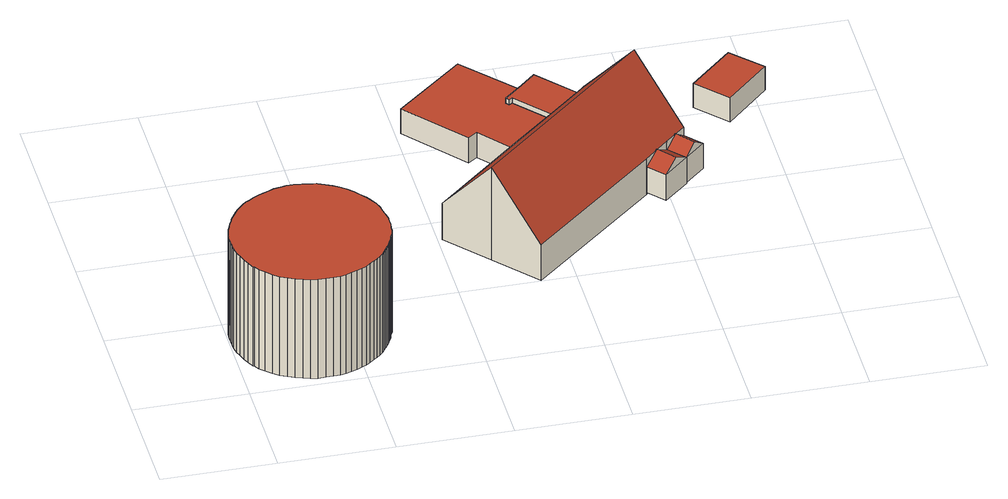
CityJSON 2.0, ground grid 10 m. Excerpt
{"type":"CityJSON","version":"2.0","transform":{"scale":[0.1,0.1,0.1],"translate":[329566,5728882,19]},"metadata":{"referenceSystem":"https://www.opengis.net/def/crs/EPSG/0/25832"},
"CityObjects":{
"building1":{"type":"Building","attributes":{"Geometrietyp2DReferenz":"3000","Gemeindeschluessel":"05170048","function":"51007_1500","roofType":"1000","measuredHeight":9.96},"geometry":[{"type":"Solid","lod":"2","boundaries":[[[[0,1,2,3]],[[4,5,1,0]],[[6,7,5,4]],[[8,9,7,6]],[[10,11,9,8]],[[12,13,11,10]],[[14,15,13,12]],[[16,17,15,14]],[[18,19,17,16]],[[20,21,19,18]],[[22,23,21,20]],[[24,25,23,22]],[[26,27,25,24]],[[28,29,27,26]],[[30,31,29,28]],[[32,33,31,30]],[[34,35,33,32]],[[36,37,35,34]],[[38,39,37,36]],[[40,41,39,38]],[[42,43,41,40]],[[44,45,43,42]],[[46,47,45,44]],[[48,49,47,46]],[[50,51,49,48]],[[52,53,51,50]],[[54,55,53,52]],[[56,57,55,54]],[[58,59,57,56]],[[60,61,59,58]],[[62,63,61,60]],[[64,65,63,62]],[[66,67,65,64]],[[68,69,67,66]],[[70,71,69,68]],[[72,73,71,70]],[[74,75,73,72]],[[76,77,75,74]],[[78,79,77,76]],[[80,81,79,78]],[[82,83,81,80]],[[84,85,83,82]],[[86,87,85,84]],[[88,89,87,86]],[[90,91,89,88]],[[92,93,91,90]],[[94,95,93,92]],[[96,97,95,94]],[[98,99,97,96]],[[100,101,99,98]],[[102,103,101,100]],[[104,105,103,102]],[[106,107,105,104]],[[108,109,107,106]],[[110,111,109,108]],[[112,113,111,110]],[[114,115,113,112]],[[116,117,115,114]],[[118,119,117,116]],[[120,121,119,118]],[[122,123,121,120]],[[124,125,123,122]],[[126,127,125,124]],[[128,129,127,126]],[[130,131,129,128]],[[132,133,131,130]],[[134,135,133,132]],[[136,137,135,134]],[[138,139,137,136]],[[140,141,139,138]],[[142,143,141,140]],[[144,145,143,142]],[[146,147,145,144]],[[148,149,147,146]],[[150,151,149,148]],[[152,153,151,150]],[[154,155,153,152]],[[156,157,155,154]],[[158,159,157,156]],[[160,161,159,158]],[[162,163,161,160]],[[164,165,163,162]],[[3,2,165,164]],[[162,160,158,156,154,152,150,148,146,144,142,140,138,136,134,132,130,128,126,124,122,120,118,116,114,112,110,108,106,104,102,100,98,96,94,92,90,88,86,84,82,80,78,76,74,72,70,68,66,64,62,60,58,56,54,52,50,48,46,44,42,40,38,36,34,32,30,28,26,24,22,20,18,16,14,12,10,8,6,4,0,3,164]],[[1,5,7,9,11,13,15,17,19,21,23,25,27,29,31,33,35,37,39,41,43,45,47,49,51,53,55,57,59,61,63,65,67,69,71,73,75,77,79,81,83,85,87,89,91,93,95,97,99,101,103,105,107,109,111,113,115,117,119,121,123,125,127,129,131,133,135,137,139,141,143,145,147,149,151,153,155,157,159,161,163,165,2]]]],"semantics":{"surfaces":[{"type":"WallSurface"},{"type":"RoofSurface"},{"type":"GroundSurface"}],"values":[[0,0,0,0,0,0,0,0,0,0,0,0,0,0,0,0,0,0,0,0,0,0,0,0,0,0,0,0,0,0,0,0,0,0,0,0,0,0,0,0,0,0,0,0,0,0,0,0,0,0,0,0,0,0,0,0,0,0,0,0,0,0,0,0,0,0,0,0,0,0,0,0,0,0,0,0,0,0,0,0,0,0,0,1,2]]}}]},
"building2":{"type":"Building","attributes":{"Geometrietyp2DReferenz":"3000","Gemeindeschluessel":"05170048","function":"31001_2723","roofType":"1000","measuredHeight":2.49},"address":[{"country":"Germany","locality":"Wesel","thoroughfareNumber":"1","thoroughfareName":"An der Mühle"}],"geometry":[{"type":"Solid","lod":"2","boundaries":[[[[166,167,168,169]],[[170,171,167,166]],[[172,173,171,170]],[[174,175,173,172]],[[176,177,175,174]],[[178,179,177,176]],[[180,181,179,178]],[[182,183,181,180]],[[184,185,183,182]],[[169,168,185,184]],[[182,180,178,176,174,172,170,166,169,184]],[[167,171,173,175,177,179,181,183,185,168]]]],"semantics":{"surfaces":[{"type":"WallSurface"},{"type":"RoofSurface"},{"type":"GroundSurface"}],"values":[[0,0,0,0,0,0,0,0,0,0,1,2]]}}]},
"building3":{"type":"Building","attributes":{"Geometrietyp2DReferenz":"3000","Gemeindeschluessel":"05170048","function":"31001_1210","roofType":"3100","measuredHeight":9.36},"address":[{"country":"Germany","locality":"Wesel","thoroughfareNumber":"1","thoroughfareName":"An der Mühle"}],"geometry":[{"type":"Solid","lod":"2","boundaries":[[[[186,187,188,189]],[[190,191,187,186]],[[192,185,191,190]],[[193,183,185,192]],[[194,195,183,193]],[[196,197,195,194]],[[198,199,197,196]],[[200,201,199,198]],[[202,203,201,200]],[[204,205,203,202]],[[189,188,205,204]],[[196,194,193,192,190,186,198]],[[189,204,202,200,198,186]],[[187,191,185,183,195,197,199,201,203,205,188]]]],"semantics":{"surfaces":[{"type":"WallSurface"},{"type":"RoofSurface"},{"type":"GroundSurface"}],"values":[[0,0,0,0,0,0,0,0,0,0,0,1,1,2]]}}]},
"building4":{"type":"Building","attributes":{"Geometrietyp2DReferenz":"3000","Gemeindeschluessel":"05170048","function":"31001_2720","roofType":"1000","measuredHeight":2.88},"address":[{"country":"Germany","locality":"Wesel","thoroughfareNumber":"1","thoroughfareName":"An der Mühle"}],"geometry":[{"type":"Solid","lod":"2","boundaries":[[[[206,207,208,209]],[[210,211,207,206]],[[212,213,211,210]],[[214,215,213,212]],[[216,217,215,214]],[[218,219,217,216]],[[209,208,219,218]],[[216,214,212,210,206,209,218]],[[207,211,213,215,217,219,208]]]],"semantics":{"surfaces":[{"type":"WallSurface"},{"type":"RoofSurface"},{"type":"GroundSurface"}],"values":[[0,0,0,0,0,0,0,1,2]]}}]},
"building5":{"type":"Building","attributes":{"Gemeindeschluessel":"05170048","Geometrietyp2DReferenz":"3000","function":"31001_1210"},"address":[{"country":"Germany","locality":"Wesel","thoroughfareNumber":"1","thoroughfareName":"An der Mühle"}],"children":["building5-1","building5-2"]},
"building5-1":{"type":"BuildingPart","attributes":{"roofType":"3100","measuredHeight":3.51},"parents":["building5"],"geometry":[{"type":"MultiSurface","lod":"2","boundaries":[[[220,221,222,223]],[[224,225,221,220]],[[226,227,225,224]],[[223,228,220]],[[224,229,226]],[[226,229,228,223]],[[220,228,229,224]],[[222,221,225,227]],[[230,231,222,227]],[[226,223,231,230]]],"semantics":{"surfaces":[{"type":"WallSurface"},{"type":"RoofSurface"},{"type":"GroundSurface"},{"type":"ClosureSurface"}],"values":[0,0,0,0,0,1,1,2,0,3]}}]},
"building5-2":{"type":"BuildingPart","attributes":{"roofType":"3100","measuredHeight":3.42},"address":[{"country":"Germany","locality":"Wesel","thoroughfareNumber":"1","thoroughfareName":"An der Mühle"}],"parents":["building5"],"geometry":[{"type":"Solid","lod":"2","boundaries":[[[[232,233,234,235]],[[223,231,233,232]],[[235,234,230,226]],[[232,236,223]],[[226,237,235]],[[235,237,236,232]],[[223,236,237,226]],[[233,231,230,234]],[[226,230,231,223]]]],"semantics":{"surfaces":[{"type":"WallSurface"},{"type":"RoofSurface"},{"type":"GroundSurface"},{"type":"ClosureSurface"}],"values":[[0,0,0,0,0,1,1,2,3]]}}]},
"building6":{"type":"Building","attributes":{"Geometrietyp2DReferenz":"3000","Gemeindeschluessel":"05170048","function":"31001_2723","roofType":"1000","measuredHeight":2.42},"address":[{"country":"Germany","locality":"Wesel","thoroughfareNumber":"1","thoroughfareName":"An der Mühle"}],"geometry":[{"type":"Solid","lod":"2","boundaries":[[[[238,239,240,241]],[[242,243,239,238]],[[244,245,243,242]],[[241,240,245,244]],[[242,238,241,244]],[[239,243,245,240]]]],"semantics":{"surfaces":[{"type":"WallSurface"},{"type":"RoofSurface"},{"type":"GroundSurface"}],"values":[[0,0,0,0,1,2]]}}]}
},
"vertices":[
[8,41,105],[8,41,5],[11,35,5],[11,35,105],[6,46,105],[6,46,5],[4,52,105],[4,52,5],[2,57,105],[2,57,5],[1,63,105],[1,63,5],[1,68,105],[1,68,5],[1,73,105],[1,73,5],[1,78,105],[1,78,5],[1,83,105],[1,83,5],[2,87,105],[2,87,5],[3,91,105],[3,91,5],[5,95,105],[5,95,5],[6,99,105],[6,99,5],[8,102,105],[8,102,5],[9,105,105],[9,105,5],[11,108,105],[11,108,5],[13,111,105],[13,111,5],[15,114,105],[15,114,5],[17,117,105],[17,117,5],[20,120,105],[20,120,5],[23,123,105],[23,123,5],[26,126,105],[26,126,5],[30,128,105],[30,128,5],[34,131,105],[34,131,5],[38,133,105],[38,133,5],[43,135,105],[43,135,5],[48,137,105],[48,137,5],[53,139,105],[53,139,5],[59,140,105],[59,140,5],[64,141,105],[64,141,5],[70,141,105],[70,141,5],[77,140,105],[77,140,5],[83,139,105],[83,139,5],[89,138,105],[89,138,5],[95,135,105],[95,135,5],[101,132,105],[101,132,5],[106,129,105],[106,129,5],[111,125,105],[111,125,5],[116,120,105],[116,120,5],[120,115,105],[120,115,5],[124,110,105],[124,110,5],[127,105,105],[127,105,5],[130,100,105],[130,100,5],[132,94,105],[132,94,5],[133,88,105],[133,88,5],[134,83,105],[134,83,5],[135,78,105],[135,78,5],[135,73,105],[135,73,5],[135,68,105],[135,68,5],[134,63,105],[134,63,5],[134,59,105],[134,59,5],[133,55,105],[133,55,5],[131,51,105],[131,51,5],[130,47,105],[130,47,5],[128,44,105],[128,44,5],[127,41,105],[127,41,5],[125,38,105],[125,38,5],[123,35,105],[123,35,5],[121,32,105],[121,32,5],[119,29,105],[119,29,5],[116,26,105],[116,26,5],[113,23,105],[113,23,5],[110,21,105],[110,21,5],[106,18,105],[106,18,5],[102,15,105],[102,15,5],[98,13,105],[98,13,5],[93,11,105],[93,11,5],[88,9,105],[88,9,5],[83,7,105],[83,7,5],[78,6,105],[78,6,5],[72,6,105],[72,6,5],[66,6,105],[66,6,5],[59,6,105],[59,6,5],[53,7,105],[53,7,5],[47,9,105],[47,9,5],[41,11,105],[41,11,5],[35,14,105],[35,14,5],[29,17,105],[29,17,5],[24,21,105],[24,21,5],[19,26,105],[19,26,5],[15,30,105],[15,30,5],[12,35,105],[12,35,5],
[250,276,28],[250,276,3],[258,282,3],[258,282,28],[205,329,28],[205,329,3],[265,380,28],[265,380,3],[308,332,28],[308,332,3],[291,317,28],[291,317,3],[293,314,28],[293,314,3],[296,316,28],[296,316,3],[325,283,28],[325,283,3],[286,249,28],[286,249,3],
[237,138,97],[237,138,3],[270,101,3],[270,101,39],[204,176,39],[204,176,3],[286,249,39],[325,283,39],[353,308,39],[353,308,3],[355,310,39],[355,310,3],[389,272,97],[389,272,3],[422,235,39],[422,235,3],[404,219,39],[404,219,3],[382,199,39],[382,199,3],
[353,308,33],[353,308,4],[321,344,4],[321,344,33],[325,283,33],[325,283,4],[296,316,33],[296,316,4],[293,314,33],[293,314,4],[291,317,33],[291,317,4],[308,332,33],[308,332,4],
[395,184,31],[395,184,5],[417,204,5],[417,204,31],[382,199,31],[382,199,5],[404,219,31],[404,219,5],[406,194,40],[393,209,40],[404,219,6],[417,204,6],
[435,220,31],[435,220,6],[422,235,6],[422,235,31],[426,212,40],[413,227,40],
[510,317,29],[510,317,5],[485,343,5],[485,343,29],[472,280,29],[472,280,5],[447,307,29],[447,307,5]
]}
